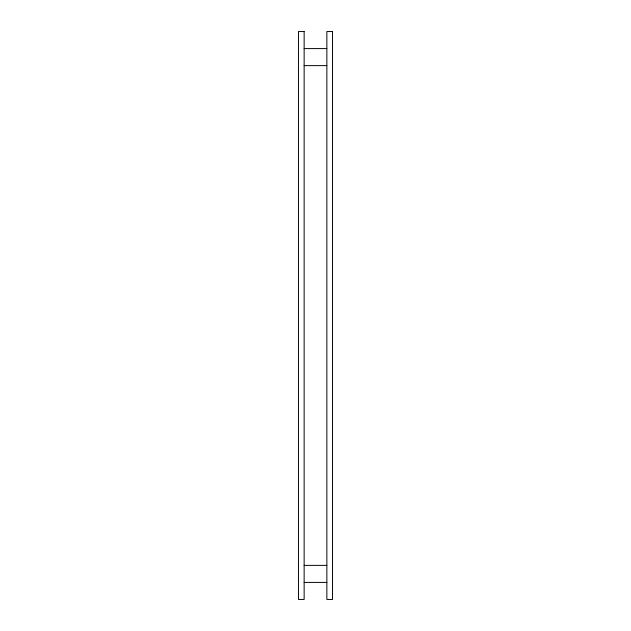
<?xml version="1.0" encoding="UTF-8"?>
<svg xmlns="http://www.w3.org/2000/svg" width="631" height="631" viewBox="0 0 631 631"><rect width="100%" height="100%" fill="white"/><g stroke="black" fill="none" stroke-linecap="round" stroke-linejoin="round"><path stroke-width="0.95" d="M304.142 48.587L326.858 48.587M304.142 65.624L326.858 65.624M304.142 565.376L326.858 565.376M304.142 582.413L326.858 582.413M304.142 31.55L298.463 31.55L298.463 599.45L304.142 599.45L304.142 31.55M332.537 31.55L326.858 31.55L326.858 599.45L332.537 599.45L332.537 31.55"/></g></svg>
